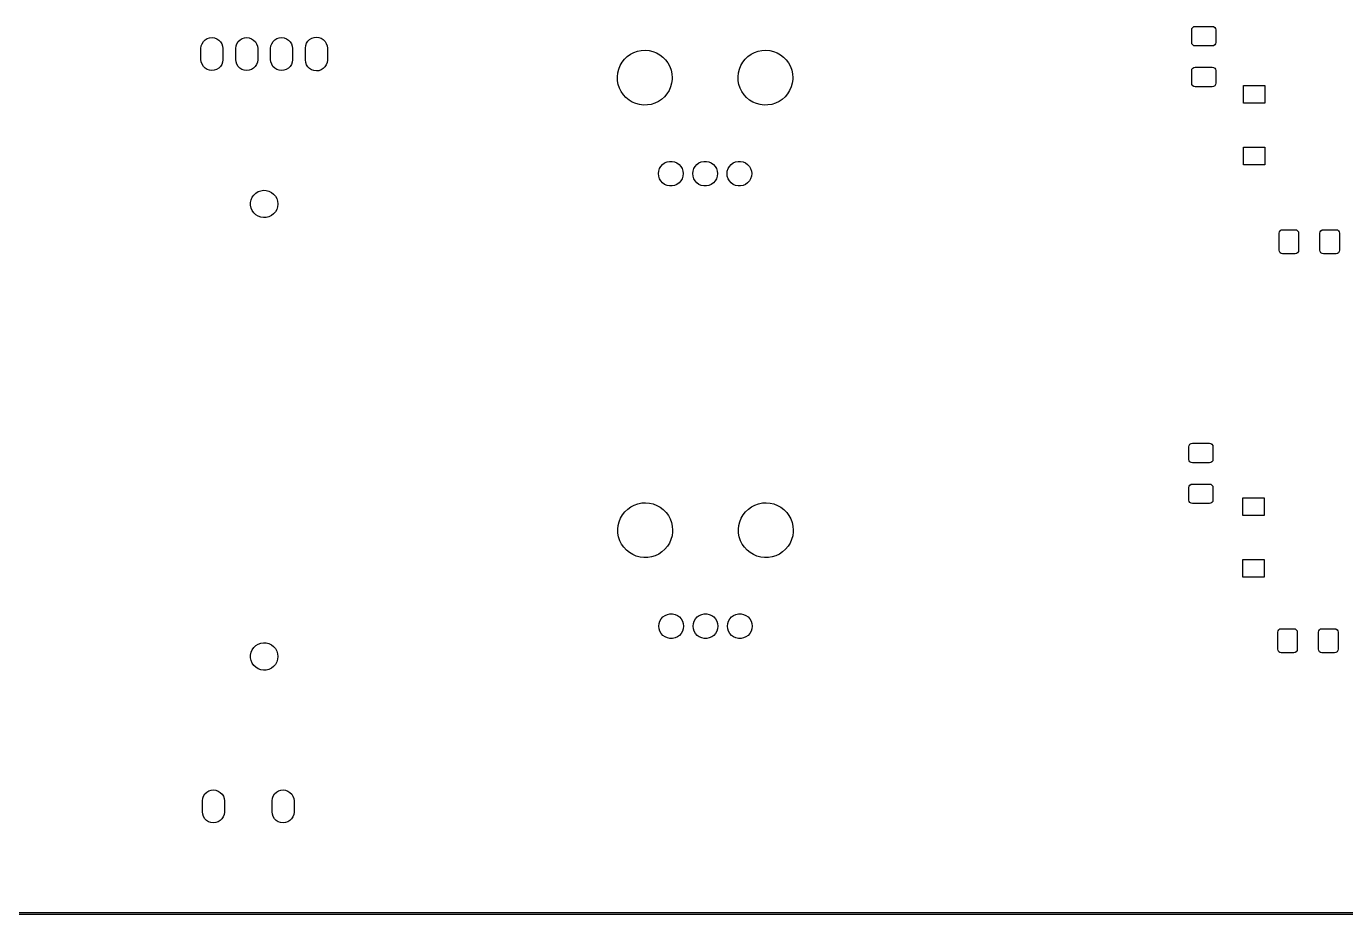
# Model space of a CAD drawing. Extents: x 119 to 479, y -311 to -51.
# Drawn here: x 299.5 to 395.8, y -311.1 to -246.3 of the extents above; entities that cross this region are included whole.
import ezdxf

# ---------------------------------------------------------------- set-up
doc = ezdxf.new("R2010")
doc.units = 0
doc.layers.add('BLACK', color=7, linetype='CONTINUOUS')

msp = doc.modelspace()

# ---------------------------------------------------------------- linework, layer by layer
at = {"layer": 'BLACK', "linetype": 'CONTINUOUS'}
for p, q in [((384.598, -246.373), (384.679, -246.319)), ((384.679, -246.319), (384.775, -246.3)), ((384.775, -246.3), (386.025, -246.3)), ((386.025, -246.3), (386.121, -246.319)), ((386.121, -246.319), (386.202, -246.373)), ((312.44, -247.412), (312.567, -247.288)), ((312.567, -247.288), (312.719, -247.194)), ((312.719, -247.194), (312.888, -247.137)), ((312.888, -247.137), (313.066, -247.118)), ((313.066, -247.118), (313.243, -247.139)), ((313.243, -247.139), (313.411, -247.199)), ((313.411, -247.199), (313.561, -247.295)), ((313.561, -247.295), (313.687, -247.421)), ((314.98, -247.412), (315.107, -247.288)), ((315.107, -247.288), (315.259, -247.194)), ((315.259, -247.194), (315.428, -247.137)), ((315.428, -247.137), (315.606, -247.118)), ((315.606, -247.118), (315.783, -247.139)), ((315.783, -247.139), (315.951, -247.199)), ((315.951, -247.199), (316.101, -247.295)), ((316.101, -247.295), (316.227, -247.421)), ((317.52, -247.412), (317.647, -247.288)), ((317.647, -247.288), (317.799, -247.194)), ((317.799, -247.194), (317.968, -247.137)), ((317.968, -247.137), (318.146, -247.118)), ((318.146, -247.118), (318.323, -247.139)), ((318.323, -247.139), (318.491, -247.199)), ((318.491, -247.199), (318.641, -247.295)), ((318.641, -247.295), (318.767, -247.421)), ((320.06, -247.381), (320.187, -247.257)), ((320.187, -247.257), (320.339, -247.163)), ((320.339, -247.163), (320.508, -247.106)), ((320.508, -247.106), (320.686, -247.087)), ((320.686, -247.087), (320.863, -247.108)), ((320.863, -247.108), (321.031, -247.168)), ((321.031, -247.168), (321.181, -247.264)), ((321.181, -247.264), (321.307, -247.39)), ((384.525, -246.55), (384.544, -246.454)), ((384.525, -247.475), (384.525, -246.55)), ((384.544, -246.454), (384.598, -246.373)), ((386.202, -246.373), (386.256, -246.454)), ((386.256, -246.454), (386.275, -246.55)), ((386.275, -246.55), (386.275, -247.475)), ((312.26, -247.907), (312.282, -247.73)), ((312.26, -247.918), (312.26, -247.907)), ((312.26, -248.718), (312.26, -247.918)), ((312.282, -247.73), (312.343, -247.562)), ((312.343, -247.562), (312.44, -247.412)), ((313.687, -247.421), (313.781, -247.572)), ((313.781, -247.572), (313.84, -247.741)), ((313.84, -247.741), (313.86, -247.918)), ((313.86, -247.918), (313.86, -248.718)), ((314.8, -247.907), (314.822, -247.73)), ((314.8, -247.918), (314.8, -247.907)), ((314.8, -248.718), (314.8, -247.918)), ((314.822, -247.73), (314.883, -247.562)), ((314.883, -247.562), (314.98, -247.412)), ((316.227, -247.421), (316.321, -247.572)), ((316.321, -247.572), (316.38, -247.741)), ((316.38, -247.741), (316.4, -247.918)), ((316.4, -247.918), (316.4, -248.718)), ((317.34, -247.907), (317.362, -247.73)), ((317.34, -247.918), (317.34, -247.907)), ((317.34, -248.718), (317.34, -247.918)), ((317.362, -247.73), (317.423, -247.562)), ((317.423, -247.562), (317.52, -247.412)), ((318.767, -247.421), (318.861, -247.572)), ((318.861, -247.572), (318.92, -247.741)), ((318.92, -247.741), (318.94, -247.918)), ((318.94, -247.918), (318.94, -248.718)), ((319.88, -247.876), (319.902, -247.699)), ((319.88, -247.887), (319.88, -247.876)), ((319.88, -248.749), (319.88, -247.887)), ((319.902, -247.699), (319.963, -247.531)), ((319.963, -247.531), (320.06, -247.381)), ((321.307, -247.39), (321.401, -247.541)), ((321.401, -247.541), (321.46, -247.71)), ((321.46, -247.71), (321.48, -247.887)), ((321.48, -247.887), (321.48, -248.749)), ((343.585, -248.335), (343.836, -248.204)), ((343.836, -248.204), (344.102, -248.111)), ((344.102, -248.111), (344.379, -248.056)), ((344.379, -248.056), (344.661, -248.04)), ((344.661, -248.04), (344.943, -248.065)), ((344.943, -248.065), (345.218, -248.128)), ((345.218, -248.128), (345.482, -248.23)), ((345.482, -248.23), (345.728, -248.368)), ((352.385, -248.335), (352.636, -248.204)), ((352.636, -248.204), (352.902, -248.111)), ((352.902, -248.111), (353.179, -248.056)), ((353.179, -248.056), (353.461, -248.04)), ((353.461, -248.04), (353.743, -248.065)), ((353.743, -248.065), (354.018, -248.128)), ((354.018, -248.128), (354.282, -248.23)), ((354.282, -248.23), (354.528, -248.368)), ((384.544, -247.571), (384.525, -247.475)), ((384.598, -247.652), (384.544, -247.571)), ((384.679, -247.706), (384.598, -247.652)), ((384.775, -247.725), (384.679, -247.706)), ((386.025, -247.725), (384.775, -247.725)), ((386.121, -247.706), (386.025, -247.725)), ((386.202, -247.652), (386.121, -247.706)), ((386.256, -247.571), (386.202, -247.652)), ((386.275, -247.475), (386.256, -247.571)), ((312.28, -248.895), (312.26, -248.718)), ((312.339, -249.064), (312.28, -248.895)), ((312.433, -249.215), (312.339, -249.064)), ((312.559, -249.341), (312.433, -249.215)), ((313.777, -249.074), (313.68, -249.224)), ((313.838, -248.906), (313.777, -249.074)), ((313.86, -248.729), (313.838, -248.906)), ((313.86, -248.718), (313.86, -248.729)), ((314.82, -248.895), (314.8, -248.718)), ((314.879, -249.064), (314.82, -248.895)), ((314.973, -249.215), (314.879, -249.064)), ((315.099, -249.341), (314.973, -249.215)), ((316.317, -249.074), (316.22, -249.224)), ((316.378, -248.906), (316.317, -249.074)), ((316.4, -248.729), (316.378, -248.906)), ((316.4, -248.718), (316.4, -248.729)), ((317.36, -248.895), (317.34, -248.718)), ((317.419, -249.064), (317.36, -248.895)), ((317.513, -249.215), (317.419, -249.064)), ((317.639, -249.341), (317.513, -249.215)), ((318.857, -249.074), (318.76, -249.224)), ((318.918, -248.906), (318.857, -249.074)), ((318.94, -248.729), (318.918, -248.906)), ((318.94, -248.718), (318.94, -248.729)), ((319.9, -248.926), (319.88, -248.749)), ((319.959, -249.095), (319.9, -248.926)), ((320.053, -249.246), (319.959, -249.095)), ((321.397, -249.105), (321.3, -249.255)), ((321.458, -248.937), (321.397, -249.105)), ((321.48, -248.76), (321.458, -248.937)), ((321.48, -248.749), (321.48, -248.76)), ((342.728, -249.422), (342.834, -249.16)), ((342.834, -249.16), (342.976, -248.916)), ((342.976, -248.916), (343.151, -248.694)), ((343.151, -248.694), (343.355, -248.499)), ((343.355, -248.499), (343.585, -248.335)), ((345.728, -248.368), (345.953, -248.54)), ((345.953, -248.54), (346.151, -248.741)), ((346.151, -248.741), (346.319, -248.968)), ((346.319, -248.968), (346.453, -249.217)), ((346.453, -249.217), (346.551, -249.482)), ((351.528, -249.422), (351.634, -249.16)), ((351.634, -249.16), (351.776, -248.916)), ((351.776, -248.916), (351.951, -248.694)), ((351.951, -248.694), (352.155, -248.499)), ((352.155, -248.499), (352.385, -248.335)), ((354.528, -248.368), (354.753, -248.54)), ((354.753, -248.54), (354.951, -248.741)), ((354.951, -248.741), (355.119, -248.968)), ((355.119, -248.968), (355.253, -249.217)), ((355.253, -249.217), (355.351, -249.482)), ((312.709, -249.437), (312.559, -249.341)), ((312.877, -249.497), (312.709, -249.437)), ((313.054, -249.518), (312.877, -249.497)), ((313.232, -249.499), (313.054, -249.518)), ((313.401, -249.442), (313.232, -249.499)), ((313.553, -249.348), (313.401, -249.442)), ((313.68, -249.224), (313.553, -249.348)), ((315.249, -249.437), (315.099, -249.341)), ((315.417, -249.497), (315.249, -249.437)), ((315.594, -249.518), (315.417, -249.497)), ((315.772, -249.499), (315.594, -249.518)), ((315.941, -249.442), (315.772, -249.499)), ((316.093, -249.348), (315.941, -249.442)), ((316.22, -249.224), (316.093, -249.348)), ((317.789, -249.437), (317.639, -249.341)), ((317.957, -249.497), (317.789, -249.437)), ((318.134, -249.518), (317.957, -249.497)), ((318.312, -249.499), (318.134, -249.518)), ((318.481, -249.442), (318.312, -249.499)), ((318.633, -249.348), (318.481, -249.442)), ((318.76, -249.224), (318.633, -249.348)), ((320.179, -249.372), (320.053, -249.246)), ((320.329, -249.468), (320.179, -249.372)), ((320.497, -249.528), (320.329, -249.468)), ((320.674, -249.549), (320.497, -249.528)), ((320.852, -249.53), (320.674, -249.549)), ((321.021, -249.473), (320.852, -249.53)), ((321.173, -249.379), (321.021, -249.473)), ((321.3, -249.255), (321.173, -249.379)), ((342.631, -249.977), (342.66, -249.696)), ((342.642, -250.259), (342.631, -249.977)), ((342.66, -249.696), (342.728, -249.422)), ((346.551, -249.482), (346.61, -249.758)), ((346.626, -250.166), (346.588, -250.446)), ((346.61, -249.758), (346.63, -250.04)), ((346.63, -250.04), (346.626, -250.166)), ((351.431, -249.977), (351.46, -249.696)), ((351.442, -250.259), (351.431, -249.977)), ((351.46, -249.696), (351.528, -249.422)), ((355.351, -249.482), (355.41, -249.758)), ((355.426, -250.166), (355.388, -250.446)), ((355.41, -249.758), (355.43, -250.04)), ((355.43, -250.04), (355.426, -250.166)), ((384.525, -249.525), (384.544, -249.429)), ((384.525, -250.45), (384.525, -249.525)), ((384.544, -249.429), (384.598, -249.348)), ((384.598, -249.348), (384.679, -249.294)), ((384.679, -249.294), (384.775, -249.275)), ((384.775, -249.275), (386.025, -249.275)), ((386.025, -249.275), (386.121, -249.294)), ((386.121, -249.294), (386.202, -249.348)), ((386.202, -249.348), (386.256, -249.429)), ((386.256, -249.429), (386.275, -249.525)), ((386.275, -249.525), (386.275, -250.45)), ((342.693, -250.537), (342.642, -250.259)), ((342.782, -250.805), (342.693, -250.537)), ((342.909, -251.058), (342.782, -250.805)), ((343.069, -251.29), (342.909, -251.058)), ((346.398, -250.976), (346.248, -251.216)), ((346.512, -250.717), (346.398, -250.976)), ((346.588, -250.446), (346.512, -250.717)), ((351.493, -250.537), (351.442, -250.259)), ((351.582, -250.805), (351.493, -250.537)), ((351.709, -251.058), (351.582, -250.805)), ((351.869, -251.29), (351.709, -251.058)), ((355.198, -250.976), (355.048, -251.216)), ((355.312, -250.717), (355.198, -250.976)), ((355.388, -250.446), (355.312, -250.717)), ((384.544, -250.546), (384.525, -250.45)), ((384.598, -250.627), (384.544, -250.546)), ((384.679, -250.681), (384.598, -250.627)), ((384.775, -250.7), (384.679, -250.681)), ((386.025, -250.7), (384.775, -250.7)), ((386.121, -250.681), (386.025, -250.7)), ((386.202, -250.627), (386.121, -250.681)), ((386.256, -250.546), (386.202, -250.627)), ((386.275, -250.45), (386.256, -250.546)), ((388.3, -251.9), (388.3, -250.6)), ((388.3, -250.6), (389.85, -250.6)), ((389.85, -250.6), (389.85, -251.9)), ((343.261, -251.498), (343.069, -251.29)), ((343.48, -251.676), (343.261, -251.498)), ((343.722, -251.822), (343.48, -251.676)), ((343.982, -251.932), (343.722, -251.822)), ((344.255, -252.005), (343.982, -251.932)), ((344.536, -252.038), (344.255, -252.005)), ((344.818, -252.031), (344.536, -252.038)), ((345.097, -251.985), (344.818, -252.031)), ((345.366, -251.9), (345.097, -251.985)), ((345.621, -251.777), (345.366, -251.9)), ((345.856, -251.62), (345.621, -251.777)), ((346.066, -251.432), (345.856, -251.62)), ((346.248, -251.216), (346.066, -251.432)), ((352.061, -251.498), (351.869, -251.29)), ((352.28, -251.676), (352.061, -251.498)), ((352.522, -251.822), (352.28, -251.676)), ((352.782, -251.932), (352.522, -251.822)), ((353.055, -252.005), (352.782, -251.932)), ((353.336, -252.038), (353.055, -252.005)), ((353.618, -252.031), (353.336, -252.038)), ((353.897, -251.985), (353.618, -252.031)), ((354.166, -251.9), (353.897, -251.985)), ((354.421, -251.777), (354.166, -251.9)), ((354.656, -251.62), (354.421, -251.777)), ((354.866, -251.432), (354.656, -251.62)), ((355.048, -251.216), (354.866, -251.432)), ((389.85, -251.9), (388.3, -251.9)), ((388.3, -256.4), (388.3, -255.1)), ((388.3, -255.1), (389.85, -255.1)), ((389.85, -255.1), (389.85, -256.4)), ((345.63, -257.04), (345.65, -256.853)), ((345.65, -256.853), (345.708, -256.674)), ((345.708, -256.674), (345.802, -256.511)), ((345.802, -256.511), (345.928, -256.371)), ((345.928, -256.371), (346.08, -256.261)), ((346.08, -256.261), (346.252, -256.184)), ((346.252, -256.184), (346.436, -256.145)), ((346.436, -256.145), (346.624, -256.145)), ((346.624, -256.145), (346.808, -256.184)), ((346.808, -256.184), (346.98, -256.261)), ((346.98, -256.261), (347.132, -256.371)), ((347.132, -256.371), (347.258, -256.511)), ((347.258, -256.511), (347.352, -256.674)), ((347.352, -256.674), (347.41, -256.853)), ((347.41, -256.853), (347.43, -257.04)), ((348.13, -257.04), (348.15, -256.853)), ((348.15, -256.853), (348.208, -256.674)), ((348.208, -256.674), (348.302, -256.511)), ((348.302, -256.511), (348.428, -256.371)), ((348.428, -256.371), (348.58, -256.261)), ((348.58, -256.261), (348.752, -256.184)), ((348.752, -256.184), (348.936, -256.145)), ((348.936, -256.145), (349.124, -256.145)), ((349.124, -256.145), (349.308, -256.184)), ((349.308, -256.184), (349.48, -256.261)), ((349.48, -256.261), (349.632, -256.371)), ((349.632, -256.371), (349.758, -256.511)), ((349.758, -256.511), (349.852, -256.674)), ((349.852, -256.674), (349.91, -256.853)), ((349.91, -256.853), (349.93, -257.04)), ((350.63, -257.04), (350.65, -256.853)), ((350.65, -256.853), (350.708, -256.674)), ((350.708, -256.674), (350.802, -256.511)), ((350.802, -256.511), (350.928, -256.371)), ((350.928, -256.371), (351.08, -256.261)), ((351.08, -256.261), (351.252, -256.184)), ((351.252, -256.184), (351.436, -256.145)), ((351.436, -256.145), (351.624, -256.145)), ((351.624, -256.145), (351.808, -256.184)), ((351.808, -256.184), (351.98, -256.261)), ((351.98, -256.261), (352.132, -256.371)), ((352.132, -256.371), (352.258, -256.511)), ((352.258, -256.511), (352.352, -256.674)), ((352.352, -256.674), (352.41, -256.853)), ((352.41, -256.853), (352.43, -257.04)), ((389.85, -256.4), (388.3, -256.4)), ((345.65, -257.227), (345.63, -257.04)), ((345.708, -257.406), (345.65, -257.227)), ((345.802, -257.569), (345.708, -257.406)), ((345.928, -257.709), (345.802, -257.569)), ((346.08, -257.819), (345.928, -257.709)), ((346.252, -257.896), (346.08, -257.819)), ((346.98, -257.819), (346.808, -257.896)), ((347.132, -257.709), (346.98, -257.819)), ((347.258, -257.569), (347.132, -257.709)), ((347.352, -257.406), (347.258, -257.569)), ((347.41, -257.227), (347.352, -257.406)), ((347.43, -257.04), (347.41, -257.227)), ((348.15, -257.227), (348.13, -257.04)), ((348.208, -257.406), (348.15, -257.227)), ((348.302, -257.569), (348.208, -257.406)), ((348.428, -257.709), (348.302, -257.569)), ((348.58, -257.819), (348.428, -257.709)), ((348.752, -257.896), (348.58, -257.819)), ((349.48, -257.819), (349.308, -257.896)), ((349.632, -257.709), (349.48, -257.819)), ((349.758, -257.569), (349.632, -257.709)), ((349.852, -257.406), (349.758, -257.569)), ((349.91, -257.227), (349.852, -257.406)), ((349.93, -257.04), (349.91, -257.227)), ((350.65, -257.227), (350.63, -257.04)), ((350.708, -257.406), (350.65, -257.227)), ((350.802, -257.569), (350.708, -257.406)), ((350.928, -257.709), (350.802, -257.569)), ((351.08, -257.819), (350.928, -257.709)), ((351.252, -257.896), (351.08, -257.819)), ((351.98, -257.819), (351.808, -257.896)), ((352.132, -257.709), (351.98, -257.819)), ((352.258, -257.569), (352.132, -257.709)), ((352.352, -257.406), (352.258, -257.569)), ((352.41, -257.227), (352.352, -257.406)), ((352.43, -257.04), (352.41, -257.227)), ((315.917, -258.948), (315.997, -258.762)), ((315.997, -258.762), (316.113, -258.597)), ((316.113, -258.597), (316.26, -258.458)), ((316.26, -258.458), (316.432, -258.351)), ((316.432, -258.351), (316.621, -258.281)), ((316.621, -258.281), (316.821, -258.251)), ((316.821, -258.251), (317.023, -258.262)), ((317.023, -258.262), (317.219, -258.313)), ((317.219, -258.313), (317.4, -258.402)), ((317.4, -258.402), (317.56, -258.526)), ((317.56, -258.526), (317.691, -258.679)), ((317.691, -258.679), (317.789, -258.856)), ((346.436, -257.935), (346.252, -257.896)), ((346.624, -257.935), (346.436, -257.935)), ((346.808, -257.896), (346.624, -257.935)), ((348.936, -257.935), (348.752, -257.896)), ((349.124, -257.935), (348.936, -257.935)), ((349.308, -257.896), (349.124, -257.935)), ((351.436, -257.935), (351.252, -257.896)), ((351.624, -257.935), (351.436, -257.935)), ((351.808, -257.896), (351.624, -257.935)), ((315.875, -259.145), (315.917, -258.948)), ((315.875, -259.348), (315.875, -259.145)), ((315.915, -259.546), (315.875, -259.348)), ((315.994, -259.732), (315.915, -259.546)), ((316.108, -259.898), (315.994, -259.732)), ((317.786, -259.65), (317.687, -259.826)), ((317.848, -259.458), (317.786, -259.65)), ((317.789, -258.856), (317.85, -259.049)), ((317.87, -259.257), (317.848, -259.458)), ((317.85, -259.049), (317.87, -259.25)), ((317.87, -259.25), (317.87, -259.257)), ((316.254, -260.038), (316.108, -259.898)), ((316.425, -260.146), (316.254, -260.038)), ((316.615, -260.217), (316.425, -260.146)), ((316.814, -260.248), (316.615, -260.217)), ((317.016, -260.239), (316.814, -260.248)), ((317.212, -260.19), (317.016, -260.239)), ((317.394, -260.102), (317.212, -260.19)), ((317.555, -259.979), (317.394, -260.102)), ((317.687, -259.826), (317.555, -259.979)), ((390.9, -261.375), (390.919, -261.279)), ((390.9, -262.625), (390.9, -261.375)), ((390.919, -261.279), (390.973, -261.198)), ((390.973, -261.198), (391.054, -261.144)), ((391.054, -261.144), (391.15, -261.125)), ((391.15, -261.125), (392.075, -261.125)), ((392.075, -261.125), (392.171, -261.144)), ((392.171, -261.144), (392.252, -261.198)), ((392.252, -261.198), (392.306, -261.279)), ((392.306, -261.279), (392.325, -261.375)), ((392.325, -261.375), (392.325, -262.625)), ((393.875, -261.375), (393.894, -261.279)), ((393.875, -262.625), (393.875, -261.375)), ((393.894, -261.279), (393.948, -261.198)), ((393.948, -261.198), (394.029, -261.144)), ((394.029, -261.144), (394.125, -261.125)), ((394.125, -261.125), (395.05, -261.125)), ((395.05, -261.125), (395.146, -261.144)), ((395.146, -261.144), (395.227, -261.198)), ((395.227, -261.198), (395.281, -261.279)), ((395.281, -261.279), (395.3, -261.375)), ((395.3, -261.375), (395.3, -262.625)), ((390.919, -262.721), (390.9, -262.625)), ((392.325, -262.625), (392.306, -262.721)), ((393.894, -262.721), (393.875, -262.625)), ((395.3, -262.625), (395.281, -262.721)), ((390.973, -262.802), (390.919, -262.721)), ((391.054, -262.856), (390.973, -262.802)), ((391.15, -262.875), (391.054, -262.856)), ((392.075, -262.875), (391.15, -262.875)), ((392.171, -262.856), (392.075, -262.875)), ((392.252, -262.802), (392.171, -262.856)), ((392.306, -262.721), (392.252, -262.802)), ((393.948, -262.802), (393.894, -262.721)), ((394.029, -262.856), (393.948, -262.802)), ((394.125, -262.875), (394.029, -262.856)), ((395.05, -262.875), (394.125, -262.875)), ((395.146, -262.856), (395.05, -262.875)), ((395.227, -262.802), (395.146, -262.856)), ((395.281, -262.721), (395.227, -262.802)), ((384.325, -276.95), (384.344, -276.854)), ((384.325, -277.875), (384.325, -276.95)), ((384.344, -276.854), (384.398, -276.773)), ((384.398, -276.773), (384.479, -276.719)), ((384.479, -276.719), (384.575, -276.7)), ((384.575, -276.7), (385.825, -276.7)), ((385.825, -276.7), (385.921, -276.719)), ((385.921, -276.719), (386.002, -276.773)), ((386.002, -276.773), (386.056, -276.854)), ((386.056, -276.854), (386.075, -276.95)), ((386.075, -276.95), (386.075, -277.875)), ((384.344, -277.971), (384.325, -277.875)), ((384.398, -278.052), (384.344, -277.971)), ((384.479, -278.106), (384.398, -278.052)), ((386.002, -278.052), (385.921, -278.106)), ((386.056, -277.971), (386.002, -278.052)), ((386.075, -277.875), (386.056, -277.971)), ((384.575, -278.125), (384.479, -278.106)), ((385.825, -278.125), (384.575, -278.125)), ((385.921, -278.106), (385.825, -278.125)), ((384.325, -279.925), (384.344, -279.829)), ((384.325, -280.85), (384.325, -279.925)), ((384.344, -279.829), (384.398, -279.748)), ((384.398, -279.748), (384.479, -279.694)), ((384.479, -279.694), (384.575, -279.675)), ((384.575, -279.675), (385.825, -279.675)), ((385.825, -279.675), (385.921, -279.694)), ((385.921, -279.694), (386.002, -279.748)), ((386.002, -279.748), (386.056, -279.829)), ((386.056, -279.829), (386.075, -279.925)), ((386.075, -279.925), (386.075, -280.85)), ((384.344, -280.946), (384.325, -280.85)), ((384.398, -281.027), (384.344, -280.946)), ((386.056, -280.946), (386.002, -281.027)), ((386.075, -280.85), (386.056, -280.946)), ((388.25, -281.97), (388.25, -280.67)), ((388.25, -280.67), (389.8, -280.67)), ((389.8, -280.67), (389.8, -281.97)), ((342.864, -282.16), (343.006, -281.916)), ((343.006, -281.916), (343.181, -281.694)), ((343.181, -281.694), (343.385, -281.499)), ((343.385, -281.499), (343.615, -281.335)), ((343.615, -281.335), (343.866, -281.204)), ((343.866, -281.204), (344.132, -281.111)), ((344.132, -281.111), (344.409, -281.056)), ((344.409, -281.056), (344.691, -281.04)), ((344.691, -281.04), (344.973, -281.065)), ((344.973, -281.065), (345.248, -281.128)), ((345.248, -281.128), (345.512, -281.23)), ((345.512, -281.23), (345.758, -281.368)), ((345.758, -281.368), (345.983, -281.54)), ((345.983, -281.54), (346.181, -281.741)), ((346.181, -281.741), (346.349, -281.968)), ((351.664, -282.16), (351.806, -281.916)), ((351.806, -281.916), (351.981, -281.694)), ((351.981, -281.694), (352.185, -281.499)), ((352.185, -281.499), (352.415, -281.335)), ((352.415, -281.335), (352.666, -281.204)), ((352.666, -281.204), (352.932, -281.111)), ((352.932, -281.111), (353.209, -281.056)), ((353.209, -281.056), (353.491, -281.04)), ((353.491, -281.04), (353.773, -281.065)), ((353.773, -281.065), (354.048, -281.128)), ((354.048, -281.128), (354.312, -281.23)), ((354.312, -281.23), (354.558, -281.368)), ((354.558, -281.368), (354.783, -281.54)), ((354.783, -281.54), (354.981, -281.741)), ((354.981, -281.741), (355.149, -281.968)), ((384.479, -281.081), (384.398, -281.027)), ((384.575, -281.1), (384.479, -281.081)), ((385.825, -281.1), (384.575, -281.1)), ((385.921, -281.081), (385.825, -281.1)), ((386.002, -281.027), (385.921, -281.081)), ((342.661, -282.977), (342.69, -282.696)), ((342.69, -282.696), (342.758, -282.422)), ((342.758, -282.422), (342.864, -282.16)), ((346.349, -281.968), (346.483, -282.217)), ((346.483, -282.217), (346.581, -282.482)), ((346.581, -282.482), (346.64, -282.758)), ((346.64, -282.758), (346.66, -283.04)), ((351.461, -282.977), (351.49, -282.696)), ((351.49, -282.696), (351.558, -282.422)), ((351.558, -282.422), (351.664, -282.16)), ((355.149, -281.968), (355.283, -282.217)), ((355.283, -282.217), (355.381, -282.482)), ((355.381, -282.482), (355.44, -282.758)), ((355.44, -282.758), (355.46, -283.04)), ((389.8, -281.97), (388.25, -281.97)), ((342.672, -283.259), (342.661, -282.977)), ((342.723, -283.537), (342.672, -283.259)), ((342.812, -283.805), (342.723, -283.537)), ((342.939, -284.058), (342.812, -283.805)), ((346.542, -283.717), (346.428, -283.976)), ((346.618, -283.446), (346.542, -283.717)), ((346.656, -283.166), (346.618, -283.446)), ((346.66, -283.04), (346.656, -283.166)), ((351.472, -283.259), (351.461, -282.977)), ((351.523, -283.537), (351.472, -283.259)), ((351.612, -283.805), (351.523, -283.537)), ((351.739, -284.058), (351.612, -283.805)), ((355.342, -283.717), (355.228, -283.976)), ((355.418, -283.446), (355.342, -283.717)), ((355.456, -283.166), (355.418, -283.446)), ((355.46, -283.04), (355.456, -283.166)), ((343.099, -284.29), (342.939, -284.058)), ((343.291, -284.498), (343.099, -284.29)), ((343.51, -284.676), (343.291, -284.498)), ((343.752, -284.822), (343.51, -284.676)), ((344.012, -284.932), (343.752, -284.822)), ((345.651, -284.777), (345.396, -284.9)), ((345.886, -284.62), (345.651, -284.777)), ((346.096, -284.432), (345.886, -284.62)), ((346.278, -284.216), (346.096, -284.432)), ((346.428, -283.976), (346.278, -284.216)), ((351.899, -284.29), (351.739, -284.058)), ((352.091, -284.498), (351.899, -284.29)), ((352.31, -284.676), (352.091, -284.498)), ((352.552, -284.822), (352.31, -284.676)), ((352.812, -284.932), (352.552, -284.822)), ((354.451, -284.777), (354.196, -284.9)), ((354.686, -284.62), (354.451, -284.777)), ((354.896, -284.432), (354.686, -284.62)), ((355.078, -284.216), (354.896, -284.432)), ((355.228, -283.976), (355.078, -284.216)), ((344.285, -285.005), (344.012, -284.932)), ((344.566, -285.038), (344.285, -285.005)), ((344.848, -285.031), (344.566, -285.038)), ((345.127, -284.985), (344.848, -285.031)), ((345.396, -284.9), (345.127, -284.985)), ((353.085, -285.005), (352.812, -284.932)), ((353.366, -285.038), (353.085, -285.005)), ((353.648, -285.031), (353.366, -285.038)), ((353.927, -284.985), (353.648, -285.031)), ((354.196, -284.9), (353.927, -284.985)), ((388.25, -286.47), (388.25, -285.17)), ((388.25, -285.17), (389.8, -285.17)), ((389.8, -285.17), (389.8, -286.47)), ((389.8, -286.47), (388.25, -286.47)), ((345.738, -289.674), (345.832, -289.511)), ((345.832, -289.511), (345.958, -289.371)), ((345.958, -289.371), (346.11, -289.261)), ((346.11, -289.261), (346.282, -289.184)), ((346.282, -289.184), (346.466, -289.145)), ((346.466, -289.145), (346.654, -289.145)), ((346.654, -289.145), (346.838, -289.184)), ((346.838, -289.184), (347.01, -289.261)), ((347.01, -289.261), (347.162, -289.371)), ((347.162, -289.371), (347.288, -289.511)), ((347.288, -289.511), (347.382, -289.674)), ((348.238, -289.674), (348.332, -289.511)), ((348.332, -289.511), (348.458, -289.371)), ((348.458, -289.371), (348.61, -289.261)), ((348.61, -289.261), (348.782, -289.184)), ((348.782, -289.184), (348.966, -289.145)), ((348.966, -289.145), (349.154, -289.145)), ((349.154, -289.145), (349.338, -289.184)), ((349.338, -289.184), (349.51, -289.261)), ((349.51, -289.261), (349.662, -289.371)), ((349.662, -289.371), (349.788, -289.511)), ((349.788, -289.511), (349.882, -289.674)), ((350.738, -289.674), (350.832, -289.511)), ((350.832, -289.511), (350.958, -289.371)), ((350.958, -289.371), (351.11, -289.261)), ((351.11, -289.261), (351.282, -289.184)), ((351.282, -289.184), (351.466, -289.145)), ((351.466, -289.145), (351.654, -289.145)), ((351.654, -289.145), (351.838, -289.184)), ((351.838, -289.184), (352.01, -289.261)), ((352.01, -289.261), (352.162, -289.371)), ((352.162, -289.371), (352.288, -289.511)), ((352.288, -289.511), (352.382, -289.674)), ((345.66, -290.04), (345.68, -289.853)), ((345.68, -290.227), (345.66, -290.04)), ((345.68, -289.853), (345.738, -289.674)), ((345.738, -290.406), (345.68, -290.227)), ((345.832, -290.569), (345.738, -290.406)), ((345.958, -290.709), (345.832, -290.569)), ((347.288, -290.569), (347.162, -290.709)), ((347.382, -290.406), (347.288, -290.569)), ((347.382, -289.674), (347.44, -289.853)), ((347.44, -290.227), (347.382, -290.406)), ((347.44, -289.853), (347.46, -290.04)), ((347.46, -290.04), (347.44, -290.227)), ((348.16, -290.04), (348.18, -289.853)), ((348.18, -290.227), (348.16, -290.04)), ((348.18, -289.853), (348.238, -289.674)), ((348.238, -290.406), (348.18, -290.227)), ((348.332, -290.569), (348.238, -290.406)), ((348.458, -290.709), (348.332, -290.569)), ((349.788, -290.569), (349.662, -290.709)), ((349.882, -290.406), (349.788, -290.569)), ((349.882, -289.674), (349.94, -289.853)), ((349.94, -290.227), (349.882, -290.406)), ((349.94, -289.853), (349.96, -290.04)), ((349.96, -290.04), (349.94, -290.227)), ((350.66, -290.04), (350.68, -289.853)), ((350.68, -290.227), (350.66, -290.04)), ((350.68, -289.853), (350.738, -289.674)), ((350.738, -290.406), (350.68, -290.227)), ((350.832, -290.569), (350.738, -290.406)), ((350.958, -290.709), (350.832, -290.569)), ((352.288, -290.569), (352.162, -290.709)), ((352.382, -290.406), (352.288, -290.569)), ((352.382, -289.674), (352.44, -289.853)), ((352.44, -290.227), (352.382, -290.406)), ((352.44, -289.853), (352.46, -290.04)), ((352.46, -290.04), (352.44, -290.227)), ((390.8, -290.475), (390.819, -290.379)), ((390.8, -291.725), (390.8, -290.475)), ((390.819, -290.379), (390.873, -290.298)), ((390.873, -290.298), (390.954, -290.244)), ((390.954, -290.244), (391.05, -290.225)), ((391.05, -290.225), (391.975, -290.225)), ((391.975, -290.225), (392.071, -290.244)), ((392.071, -290.244), (392.152, -290.298)), ((392.152, -290.298), (392.206, -290.379)), ((392.206, -290.379), (392.225, -290.475)), ((392.225, -290.475), (392.225, -291.725)), ((393.775, -290.475), (393.794, -290.379)), ((393.775, -291.725), (393.775, -290.475)), ((393.794, -290.379), (393.848, -290.298)), ((393.848, -290.298), (393.929, -290.244)), ((393.929, -290.244), (394.025, -290.225)), ((394.025, -290.225), (394.95, -290.225)), ((394.95, -290.225), (395.046, -290.244)), ((395.046, -290.244), (395.127, -290.298)), ((395.127, -290.298), (395.181, -290.379)), ((395.181, -290.379), (395.2, -290.475)), ((395.2, -290.475), (395.2, -291.725)), ((316.113, -291.597), (316.26, -291.458)), ((316.26, -291.458), (316.432, -291.351)), ((316.432, -291.351), (316.621, -291.281)), ((316.621, -291.281), (316.821, -291.251)), ((316.821, -291.251), (317.023, -291.262)), ((317.023, -291.262), (317.219, -291.313)), ((317.219, -291.313), (317.4, -291.402)), ((317.4, -291.402), (317.56, -291.526)), ((317.56, -291.526), (317.691, -291.679)), ((346.11, -290.819), (345.958, -290.709)), ((346.282, -290.896), (346.11, -290.819)), ((346.466, -290.935), (346.282, -290.896)), ((346.654, -290.935), (346.466, -290.935)), ((346.838, -290.896), (346.654, -290.935)), ((347.01, -290.819), (346.838, -290.896)), ((347.162, -290.709), (347.01, -290.819)), ((348.61, -290.819), (348.458, -290.709)), ((348.782, -290.896), (348.61, -290.819)), ((348.966, -290.935), (348.782, -290.896)), ((349.154, -290.935), (348.966, -290.935)), ((349.338, -290.896), (349.154, -290.935)), ((349.51, -290.819), (349.338, -290.896)), ((349.662, -290.709), (349.51, -290.819)), ((351.11, -290.819), (350.958, -290.709)), ((351.282, -290.896), (351.11, -290.819)), ((351.466, -290.935), (351.282, -290.896)), ((351.654, -290.935), (351.466, -290.935)), ((351.838, -290.896), (351.654, -290.935)), ((352.01, -290.819), (351.838, -290.896)), ((352.162, -290.709), (352.01, -290.819)), ((315.875, -292.145), (315.917, -291.948)), ((315.875, -292.348), (315.875, -292.145)), ((315.915, -292.546), (315.875, -292.348)), ((315.917, -291.948), (315.997, -291.762)), ((315.997, -291.762), (316.113, -291.597)), ((317.691, -291.679), (317.789, -291.856)), ((317.848, -292.458), (317.786, -292.65)), ((317.789, -291.856), (317.85, -292.049)), ((317.87, -292.257), (317.848, -292.458)), ((317.85, -292.049), (317.87, -292.25)), ((317.87, -292.25), (317.87, -292.257)), ((390.819, -291.821), (390.8, -291.725)), ((390.873, -291.902), (390.819, -291.821)), ((390.954, -291.956), (390.873, -291.902)), ((391.05, -291.975), (390.954, -291.956)), ((391.975, -291.975), (391.05, -291.975)), ((392.071, -291.956), (391.975, -291.975)), ((392.152, -291.902), (392.071, -291.956)), ((392.206, -291.821), (392.152, -291.902)), ((392.225, -291.725), (392.206, -291.821)), ((393.794, -291.821), (393.775, -291.725)), ((393.848, -291.902), (393.794, -291.821)), ((393.929, -291.956), (393.848, -291.902)), ((394.025, -291.975), (393.929, -291.956)), ((394.95, -291.975), (394.025, -291.975)), ((395.046, -291.956), (394.95, -291.975)), ((395.127, -291.902), (395.046, -291.956)), ((395.181, -291.821), (395.127, -291.902)), ((395.2, -291.725), (395.181, -291.821)), ((315.994, -292.732), (315.915, -292.546)), ((316.108, -292.898), (315.994, -292.732)), ((316.254, -293.038), (316.108, -292.898)), ((316.425, -293.146), (316.254, -293.038)), ((316.615, -293.217), (316.425, -293.146)), ((316.814, -293.248), (316.615, -293.217)), ((317.016, -293.239), (316.814, -293.248)), ((317.212, -293.19), (317.016, -293.239)), ((317.394, -293.102), (317.212, -293.19)), ((317.555, -292.979), (317.394, -293.102)), ((317.687, -292.826), (317.555, -292.979)), ((317.786, -292.65), (317.687, -292.826)), ((312.677, -302.152), (312.829, -302.058)), ((312.829, -302.058), (312.998, -302.001)), ((312.998, -302.001), (313.176, -301.982)), ((313.176, -301.982), (313.353, -302.003)), ((313.353, -302.003), (313.521, -302.063)), ((313.521, -302.063), (313.671, -302.159)), ((317.757, -302.152), (317.909, -302.058)), ((317.909, -302.058), (318.078, -302.001)), ((318.078, -302.001), (318.256, -301.982)), ((318.256, -301.982), (318.433, -302.003)), ((318.433, -302.003), (318.601, -302.063)), ((318.601, -302.063), (318.751, -302.159)), ((312.37, -302.771), (312.392, -302.594)), ((312.37, -302.782), (312.37, -302.771)), ((312.37, -303.582), (312.37, -302.782)), ((312.392, -302.594), (312.453, -302.426)), ((312.453, -302.426), (312.55, -302.276)), ((312.55, -302.276), (312.677, -302.152)), ((313.671, -302.159), (313.797, -302.285)), ((313.797, -302.285), (313.891, -302.436)), ((313.891, -302.436), (313.95, -302.605)), ((313.95, -302.605), (313.97, -302.782)), ((313.97, -302.782), (313.97, -303.582)), ((317.45, -302.771), (317.472, -302.594)), ((317.45, -302.782), (317.45, -302.771)), ((317.45, -303.582), (317.45, -302.782)), ((317.472, -302.594), (317.533, -302.426)), ((317.533, -302.426), (317.63, -302.276)), ((317.63, -302.276), (317.757, -302.152)), ((318.751, -302.159), (318.877, -302.285)), ((318.877, -302.285), (318.971, -302.436)), ((318.971, -302.436), (319.03, -302.605)), ((319.03, -302.605), (319.05, -302.782)), ((319.05, -302.782), (319.05, -303.582)), ((312.39, -303.759), (312.37, -303.582)), ((312.449, -303.928), (312.39, -303.759)), ((312.543, -304.079), (312.449, -303.928)), ((313.887, -303.938), (313.79, -304.088)), ((313.948, -303.77), (313.887, -303.938)), ((313.97, -303.593), (313.948, -303.77)), ((313.97, -303.582), (313.97, -303.593)), ((317.47, -303.759), (317.45, -303.582)), ((317.529, -303.928), (317.47, -303.759)), ((317.623, -304.079), (317.529, -303.928)), ((318.967, -303.938), (318.87, -304.088)), ((319.028, -303.77), (318.967, -303.938)), ((319.05, -303.593), (319.028, -303.77)), ((319.05, -303.582), (319.05, -303.593)), ((312.669, -304.205), (312.543, -304.079)), ((312.819, -304.301), (312.669, -304.205)), ((312.987, -304.361), (312.819, -304.301)), ((313.164, -304.382), (312.987, -304.361)), ((313.342, -304.363), (313.164, -304.382)), ((313.511, -304.306), (313.342, -304.363)), ((313.663, -304.212), (313.511, -304.306)), ((313.79, -304.088), (313.663, -304.212)), ((317.749, -304.205), (317.623, -304.079)), ((317.899, -304.301), (317.749, -304.205)), ((318.067, -304.361), (317.899, -304.301)), ((318.244, -304.382), (318.067, -304.361)), ((318.422, -304.363), (318.244, -304.382)), ((318.591, -304.306), (318.422, -304.363)), ((318.743, -304.212), (318.591, -304.306)), ((318.87, -304.088), (318.743, -304.212)), ((479, -311.075), (119, -311.075)), ((119.075, -310.925), (478.925, -310.925))]:
    msp.add_line(p, q, dxfattribs=at)

doc.saveas('drawing.dxf')
